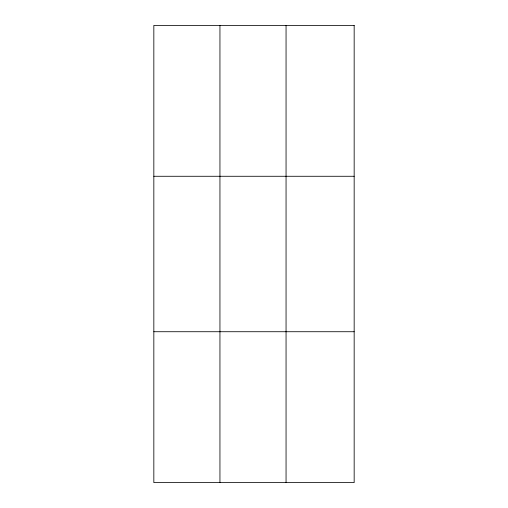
<?xml version="1.0" encoding="UTF-8"?>
<svg xmlns="http://www.w3.org/2000/svg" width="508" height="508" viewBox="0 0 508 508"><rect width="100%" height="100%" fill="white"/><g stroke="black" fill="none" stroke-linecap="round" stroke-linejoin="round"><path stroke-width="0.76" d="M219.945 482.6L219.945 25.4M286.055 482.6L286.055 25.4M153.835 176.276L354.165 176.276M153.835 331.724L354.165 331.724M354.165 25.4L354.165 482.6L153.835 482.6L153.835 25.4L354.165 25.4"/></g></svg>
